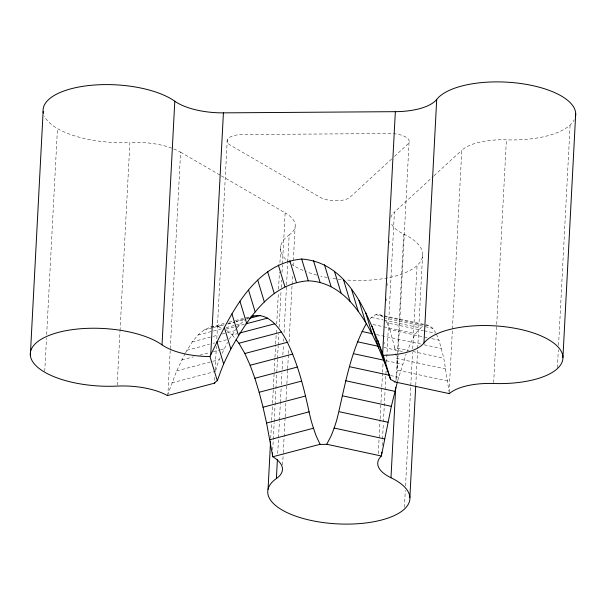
<?xml version="1.0" encoding="UTF-8"?>
<svg xmlns="http://www.w3.org/2000/svg" width="606" height="606" viewBox="0 0 606 606"><rect width="100%" height="100%" fill="white"/><g stroke="black" fill="none" stroke-linecap="round" stroke-linejoin="round"><path stroke-width="0.45" stroke-dasharray="3.03 2.27" d="M214.554 380.379L214.706 377.44M44.738 371.304L46.48 338.163M46.67 334.58L57.464 128.555M117.17 385.204L119.988 331.459M120.033 330.565L129.896 142.455A71.167 28.83 3 0 1 44.359 116.049M170.195 350.662L167.915 394.135L176.687 370.864L185.08 353.51M170.294 348.768L180.596 152.182A49.813 20.18 3 0 0 129.896 142.455M227.258 139.91L216.812 338.739M270.723 438.289L271.617 421.291M271.67 420.344L272.511 404.293M272.556 403.346L273.351 388.241M273.397 387.295L274.935 358.017M274.98 357.078L275.624 344.799M275.677 343.852L276.465 328.74M276.715 324.021L278.351 292.857M278.548 289.077L279.434 272.079M279.934 262.64L280.82 245.642M272.715 450.091L274.154 422.685M274.2 421.738L275.041 405.672M275.094 404.725L275.881 389.605M275.935 388.658L276.73 373.538M276.775 372.592L277.472 359.358M277.518 358.419L278.162 346.132M278.215 345.185L278.805 333.845M279.154 327.225L281.032 291.312M281.237 287.532L281.631 279.972M282.025 272.412L282.426 264.845M282.472 263.905L285.146 212.865L221.432 175.891M277.715 453.462L279.404 421.215M279.449 420.322L280.343 403.301M280.389 402.407L281.139 388.075M281.328 384.492L281.941 372.841M282.131 369.259L282.691 358.51M282.881 354.927L283.396 345.079M283.585 341.489L283.722 338.807M284.055 332.535L287.714 262.663M287.759 261.769L289.168 234.893A49.813 20.18 3 0 0 285.146 212.865M282.623 464.938L283.214 453.606M283.267 452.659L285.1 417.723M285.146 416.776L285.987 400.725M286.04 399.778L286.827 384.666M286.88 383.719L287.623 369.554M287.668 368.615L288.411 354.449M288.464 353.503L288.714 348.783M289.054 342.17L292.024 285.509M292.077 284.562L292.569 275.124M293.069 265.678L295.092 226.955M378.295 453.599L380.076 419.602M380.129 418.655L380.916 403.543M380.969 402.604L382.5 373.326M382.553 372.379L383.098 361.994M384.037 344.049L384.136 342.163M386.31 300.606L386.408 298.72M387.105 285.502L387.204 283.608M389.332 242.998L389.431 241.112M382.181 445.562L382.484 439.888M382.53 438.941L383.325 423.821M383.424 421.927L385.06 390.741M385.105 389.794L386.151 369.948M386.545 362.388L394.423 212.108L433.32 176.391M396.097 380.113L403.755 234.105A49.813 20.18 3 0 1 391.256 223.326M409.042 142.418L397.225 370.107A99.179 64.494 30 0 1 396.574 375.432L395.218 380.538M404.407 507.381L405.3 490.36M405.535 485.883L410.701 387.348M410.792 385.56L412.534 352.412M412.716 348.829L417.087 265.526M415.769 385.037L417.655 349.154M417.701 348.208L422.655 253.77M449.114 392.196L452.387 329.815M452.432 328.869L461.795 150.243A49.813 20.18 3 0 1 506.396 139.85A71.167 28.83 3 0 0 574.299 119.677M493.67 382.606L506.396 139.85M557.384 367.766L558.323 349.851M558.558 345.367L570.11 125.01M215.115 369.887L216.403 346.291M397.688 380.78L406.081 354.071M406.671 352.381C410.974 343.132 414.231 331.679 423.45 326.126M215.728 370.66A106.527 53.434 -38.3 0 1 219.22 359.661L220.296 357.26M222.076 353.343L227.591 342.307M185.512 352.7L192.246 341.898L198.026 335.02L204.214 329.922L210.858 326.967L225.326 323.157M229.31 339.072L236.491 328.634M370.122 318.824L371.296 317.385L375.849 314.643L380.03 314.893L429.146 325.46L432.858 328.338L435.653 332.656M237.067 327.944L240.537 323.816L246.036 319.286L236.007 321.869M391.612 159.014L350.139 197.101A17.468 7.075 3 0 1 320.15 197.306L230.613 145.342A17.468 7.075 3 0 1 242.362 134.547L389.605 133.532A17.468 7.075 3 0 1 407.846 144.114L394.021 156.81M434.01 175.755L461.795 150.243M249.217 317.612L235.87 321.574M228.947 322.203L234.37 320.771M235.28 320.536L249.748 316.726M204.214 329.922L212.358 327.77M213.259 327.535L224.114 324.672M227.727 323.725L234.969 321.816M210.858 326.967L217.918 326.642L223.341 325.21M227.864 324.013L235.098 322.112M246.862 319.014L248.665 318.536M198.026 335.02L221.538 328.823M226.061 327.634L240.537 323.816M226.083 329.066L245.082 324.058M192.246 341.898L212.145 336.648M213.047 336.413L218.471 334.982M222.091 334.027L226.614 332.838M227.515 332.603L234.757 330.694M226.599 330.437L232.287 334.982L236.81 333.785M186.799 350.276L209.418 344.314M213.032 343.36L214.842 342.882M218.463 341.935L228.409 339.307M181.633 359.972L193.397 356.873M199.73 355.207L209.676 352.586M213.297 351.631L219.622 349.965M220.531 349.723L224.144 348.768M176.687 370.864L211.964 361.57M212.873 361.335L219.205 359.661M171.915 382.863L215.584 371.357M424.965 325.21L429.146 325.46M375.849 314.643L383.128 316.203M384.037 316.4L423.147 324.816M383.742 317.771L432.858 328.338M371.296 317.385L383.121 319.93M384.037 320.127L420.412 327.952M385.605 320.65L387.007 322.809L423.382 330.634M424.291 330.831L435.206 333.179M372.955 324.513L382.962 326.664M383.871 326.861L415.708 333.709M387.007 322.809L389.87 329.619L427.162 337.648M431.714 338.625L438.986 340.193L443.797 358.161L448.993 391.256M376.515 334.618L420.609 344.011M424.245 344.799L441.532 348.518M389.87 329.619L394.68 347.594L409.232 350.722M412.875 351.51L443.797 358.161M383.931 347.488L403.944 351.798M445.834 369.009L396.718 358.441L395.824 353.662M386.158 360.699L402.528 364.221M447.675 380.962L397.225 370.107A106.527 66.425 28.8 0 0 396.695 358.434M390.431 375.5L398.619 377.265M217.918 326.642L221.947 328.119M180.596 152.182L220.622 175.414M380.03 314.893L383 317.196M232.287 334.982L235.037 338.421M436.479 334.224L438.986 340.193M394.68 347.594L395.657 352.79M403.755 234.105A71.167 28.83 3 0 1 415.504 266.867A71.167 28.83 3 0 1 345.746 279.942M341.223 279.533A71.167 28.83 3 0 1 330.641 278.101M327.255 277.487A71.167 28.83 3 0 1 320.741 276.086M316.832 275.086A71.167 28.83 3 0 1 306.477 271.761M303.068 270.397A71.167 28.83 3 0 1 292.137 264.648M289.63 262.86A71.167 28.83 3 0 1 289.168 234.893M390.855 217.418A49.813 20.18 3 0 1 394.423 212.108"/><path stroke-width="0.91" d="M30.345 355.252L43.117 111.602M162.029 344.867A71.167 28.83 3 0 0 71.091 329.823A71.167 28.83 3 0 0 34.171 363.721A71.167 28.83 3 0 0 117.125 386.098A49.813 20.18 3 0 1 167.4 395.582L214.675 383.128A17.468 7.075 3 0 1 217.296 380.727L209.949 356.51A49.813 20.18 3 0 1 162.029 344.867L174.801 101.217A71.167 28.83 3 0 0 91.87 85.234A71.167 28.83 3 0 0 43.344 113.08M210.736 354.813L223.417 112.86A49.813 20.18 3 0 1 174.801 101.217M268.057 489.284L270.579 441.123M272.465 454.818L272.564 452.932M395.726 387.279L390.984 477.755A71.167 28.83 3 0 1 392.483 516.365A71.167 28.83 3 0 1 298.281 517.016A71.167 28.83 3 0 1 276.397 478.543L277.389 459.734M382.666 353.631L395.347 111.671A49.813 20.18 3 0 0 436.714 99.414A71.167 28.83 3 0 1 518.638 83.234A71.167 28.83 3 0 1 575.367 116.806M390.984 477.755A49.813 20.18 3 0 1 381.379 456.007L381.841 452.174M409.883 497.42L415.724 385.984M209.949 356.51L210.494 355.343C229.454 316.84 252.869 263.602 301.69 259.042C349.791 262.512 368.577 316.893 383.197 355.101L383.28 355.313A49.813 20.18 3 0 0 423.95 343.057L436.714 99.414M562.929 357.517L575.7 113.867M381.742 454.068L391.34 406.331L397.453 381.659M338.936 410.982C345.837 381.144 351.328 350.086 366.592 323.142M217.296 380.727L220.773 371.183A99.179 26.566 -70.7 0 1 223.659 363.948A106.527 29.868 -68.6 0 1 230.848 348.988L231.06 348.601C247.816 318.839 270.655 283.282 308.295 280.813C344.829 282.245 365.373 318.347 378.659 347.958A106.527 3.886 68.7 0 1 384.696 362.827A97.361 1.962 70.7 0 1 387.635 371.084L390.62 379.53A17.468 7.075 3 0 1 394.68 381.886L449.304 393.635A49.813 20.18 3 0 1 493.625 383.5A71.167 28.83 3 0 0 562.686 360.07A71.167 28.83 3 0 0 505.396 326.823A71.167 28.83 3 0 0 423.95 343.057M167.688 394.771L167.4 395.582M394.68 381.886L394.96 381.219M276.397 478.543A49.813 20.18 3 0 0 272.798 456.757L320.082 444.304A17.468 7.075 3 0 0 326.755 444.259L330.868 436.381A97.361 91.339 88.5 0 0 334.111 428.056A106.527 100.179 -85.1 0 0 338.769 411.625L387.908 422.2M250.876 316.877C267.905 310.333 280.722 329.247 287.358 342.299C297.94 364.085 303.856 387.742 308.969 411.307L309.09 411.838L266.579 423.041L272.798 456.757M251.558 316.249L253.369 315.771M249.574 318.294L260.428 315.438M245.983 323.824L267.693 318.097M239.521 333.073L274.798 323.778M236.143 339.799L238.893 343.246L281.404 332.043M238.893 343.246L244.847 353.503L287.358 342.299M244.847 353.503L250.149 365.274L292.66 354.071M250.149 365.274L254.891 378.258L297.402 367.054M254.891 378.258L259.156 392.271L301.667 381.068M266.579 423.041L263.034 407.217L305.545 396.013M269.844 439.706L313.514 428.2A97.361 79.28 -89.7 0 0 316.415 436.487L320.082 444.304M223.417 112.86L395.347 111.671M361.964 331.482L371.97 333.641M357.555 341.814L378.477 346.314M353.412 353.654L384.34 360.305M349.503 366.691L389.522 375.303M345.784 380.765L394.9 391.332M342.231 395.756L391.34 406.331M334.118 428.056L384.568 438.911M326.755 444.259L381.379 456.007M383.28 355.313L390.62 379.53M377.909 340.474L384.696 362.835M372.054 326.187L378.659 347.958M365.766 312.878L372.372 334.648M358.979 300.606L365.585 322.377M351.586 289.463L358.191 311.234M343.458 279.593L350.056 301.364M334.444 271.223L341.049 292.993M324.437 264.693L331.043 286.464M313.431 260.474L320.029 282.245M301.69 259.042L308.295 280.813M289.797 260.633L296.395 282.404M278.336 265.011L284.941 286.782M267.632 271.685L274.238 293.455M257.739 280.184L264.345 301.955M248.566 290.176L255.171 311.946M239.999 301.424L246.604 323.195M231.924 313.802L238.522 335.572M224.235 327.202L230.841 348.98M216.872 341.587L223.659 363.948M259.156 392.271L263.034 407.217M449.304 393.635L449.213 392.915M214.622 382.462L214.675 383.128M313.499 428.207A106.527 87.188 86.5 0 1 309.113 411.83"/></g></svg>
